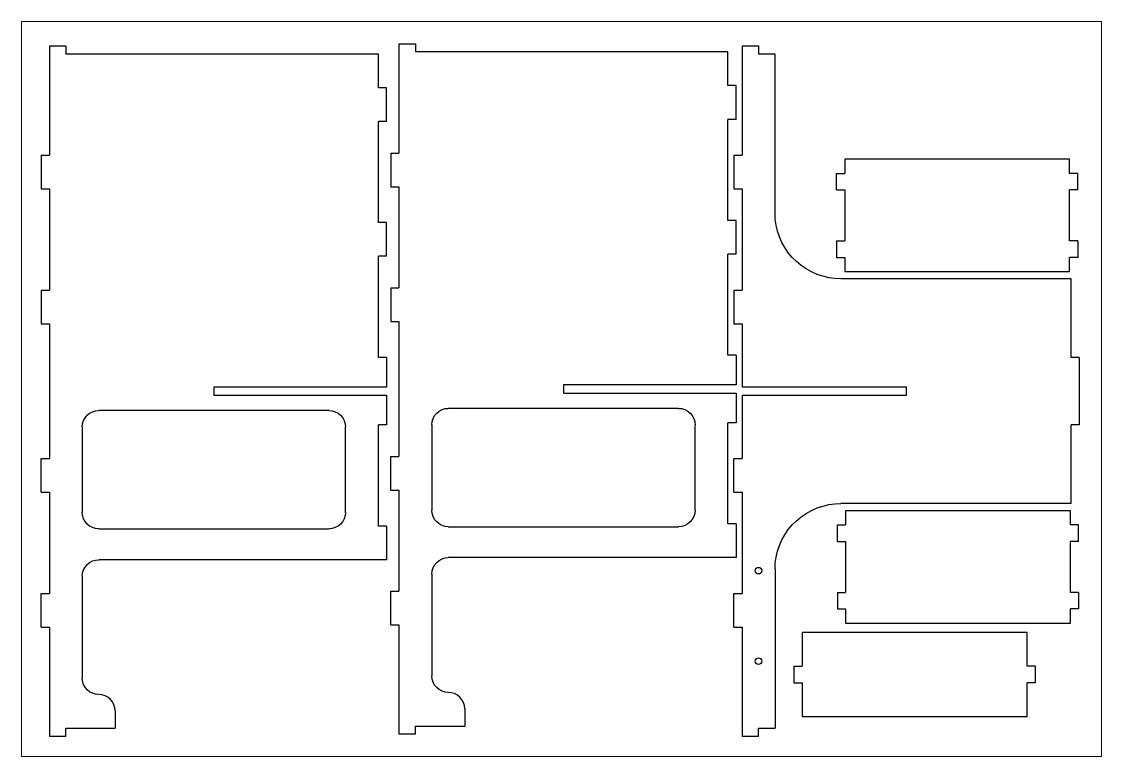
# Model space of a CAD drawing. Header units: millimetres. Extents: x -3928 to -434, y -548 to 1409.
# Drawn here: x -1091 to -434, y 962 to 1409 of the extents above; entities that cross this region are included whole.
import ezdxf

# ---------------------------------------------------------------- set-up
doc = ezdxf.new("R2010")
doc.units = ezdxf.units.MM
doc.header["$MEASUREMENT"] = 0
doc.layers.add('layer 1', color=7, linetype='Continuous')

msp = doc.modelspace()

# ---------------------------------------------------------------- linework, layer by layer
at = {"layer": 'layer 1', "color": 250, "lineweight": 9}
msp.add_lwpolyline([(-1090.6857, 961.9018), (-434.2545, 961.9018), (-434.2545, 1408.7836), (-1090.6857, 1408.7836), (-1090.6857, 961.9018)], close=True, dxfattribs=at)
at = {"layer": 'layer 1', "color": 1, "lineweight": 25}
for points in [[(-1073.793, 1394.0254), (-1073.793, 1394.0254), (-1073.793, 1327.5253), (-1073.793, 1327.5253)], [(-1073.793, 1394.0254), (-1073.793, 1394.0254), (-1063.7931, 1394.0254), (-1063.7931, 1394.0254)], [(-1063.7931, 1394.0254), (-1063.7931, 1394.0254), (-1063.7931, 1389.0254), (-1063.7931, 1389.0254)], [(-861.2797, 1395.3291), (-861.2797, 1395.3291), (-861.2797, 1328.8291), (-861.2797, 1328.8291)], [(-861.2797, 1395.3291), (-861.2797, 1395.3291), (-851.2799, 1395.3291), (-851.2799, 1395.3291)], [(-851.2799, 1395.3291), (-851.2799, 1395.3291), (-851.2799, 1390.3292), (-851.2799, 1390.3292)], [(-652.6779, 1394.0253), (-652.6779, 1394.0253), (-652.6779, 1327.5253), (-652.6779, 1327.5253)], [(-652.6779, 1394.0253), (-652.6779, 1394.0253), (-642.6781, 1394.0253), (-642.6781, 1394.0253)], [(-642.6781, 1394.0253), (-642.6781, 1394.0253), (-642.6781, 1389.0254), (-642.6781, 1389.0254)], [(-873.793, 1389.0254), (-873.793, 1389.0254), (-1063.7931, 1389.0254), (-1063.7931, 1389.0254)], [(-873.793, 1368.5255), (-873.793, 1368.5255), (-873.793, 1389.0254), (-873.793, 1389.0254)], [(-661.2798, 1390.3292), (-661.2798, 1390.3292), (-851.2799, 1390.3292), (-851.2799, 1390.3292)], [(-661.2798, 1369.8293), (-661.2798, 1369.8293), (-661.2798, 1390.3292), (-661.2798, 1390.3292)], [(-632.6779, 1389.0254), (-632.6779, 1389.0254), (-642.6781, 1389.0254), (-642.6781, 1389.0254)], [(-632.6779, 1292.3586), (-632.6779, 1292.3586), (-632.6779, 1389.0254), (-632.6779, 1389.0254)], [(-868.7931, 1368.5255), (-868.7931, 1368.5255), (-873.793, 1368.5255), (-873.793, 1368.5255)], [(-868.7931, 1348.0253), (-868.7931, 1348.0253), (-868.7931, 1368.5255), (-868.7931, 1368.5255)], [(-656.2799, 1369.8293), (-656.2799, 1369.8293), (-661.2798, 1369.8293), (-661.2798, 1369.8293)], [(-656.2799, 1349.3294), (-656.2799, 1349.3294), (-656.2799, 1369.8293), (-656.2799, 1369.8293)], [(-868.7931, 1348.0253), (-868.7931, 1348.0253), (-873.793, 1348.0253), (-873.793, 1348.0253)], [(-873.793, 1286.5255), (-873.793, 1286.5255), (-873.793, 1348.0253), (-873.793, 1348.0253)], [(-656.2799, 1349.3294), (-656.2799, 1349.3294), (-661.2798, 1349.3294), (-661.2798, 1349.3294)], [(-661.2798, 1287.8293), (-661.2798, 1287.8293), (-661.2798, 1349.3294), (-661.2798, 1349.3294)], [(-1078.7932, 1327.5253), (-1078.7932, 1327.5253), (-1078.7932, 1307.0254), (-1078.7932, 1307.0254)], [(-1078.7932, 1327.5253), (-1078.7932, 1327.5253), (-1073.793, 1327.5253), (-1073.793, 1327.5253)], [(-866.28, 1328.8291), (-866.28, 1328.8291), (-866.28, 1308.3292), (-866.28, 1308.3292)], [(-866.28, 1328.8291), (-866.28, 1328.8291), (-861.2797, 1328.8291), (-861.2797, 1328.8291)], [(-657.6778, 1327.5253), (-657.6778, 1327.5253), (-657.6778, 1307.0253), (-657.6778, 1307.0253)], [(-657.6778, 1327.5253), (-657.6778, 1327.5253), (-652.6779, 1327.5253), (-652.6779, 1327.5253)], [(-453.5521, 1325.0687), (-453.5521, 1325.0687), (-590.219, 1325.0687), (-590.219, 1325.0687)], [(-590.219, 1325.0687), (-590.219, 1325.0687), (-590.219, 1316.402), (-590.219, 1316.402)], [(-453.5521, 1316.402), (-453.5521, 1316.402), (-453.5521, 1325.0687), (-453.5521, 1325.0687)], [(-595.2189, 1306.4018), (-595.2189, 1306.4018), (-595.2189, 1316.402), (-595.2189, 1316.402)], [(-595.2189, 1316.402), (-595.2189, 1316.402), (-590.219, 1316.402), (-590.219, 1316.402)], [(-448.5522, 1316.402), (-448.5522, 1316.402), (-453.5521, 1316.402), (-453.5521, 1316.402)], [(-448.5522, 1306.4018), (-448.5522, 1306.4018), (-448.5522, 1316.402), (-448.5522, 1316.402)], [(-1078.7932, 1307.0254), (-1078.7932, 1307.0254), (-1073.793, 1307.0254), (-1073.793, 1307.0254)], [(-1073.793, 1307.0254), (-1073.793, 1307.0254), (-1073.793, 1245.5253), (-1073.793, 1245.5253)], [(-866.28, 1308.3292), (-866.28, 1308.3292), (-861.2797, 1308.3292), (-861.2797, 1308.3292)], [(-861.2797, 1308.3292), (-861.2797, 1308.3292), (-861.2797, 1246.8291), (-861.2797, 1246.8291)], [(-657.6778, 1307.0253), (-657.6778, 1307.0253), (-652.6779, 1307.0253), (-652.6779, 1307.0253)], [(-652.6779, 1307.0253), (-652.6779, 1307.0253), (-652.6779, 1245.5252), (-652.6779, 1245.5252)], [(-595.2189, 1306.4018), (-595.2189, 1306.4018), (-590.219, 1306.4018), (-590.219, 1306.4018)], [(-590.219, 1306.4018), (-590.219, 1306.4018), (-590.219, 1275.4022), (-590.219, 1275.4022)], [(-448.5522, 1306.4018), (-448.5522, 1306.4018), (-453.5521, 1306.4018), (-453.5521, 1306.4018)], [(-453.5521, 1275.4022), (-453.5521, 1275.4022), (-453.5521, 1306.4018), (-453.5521, 1306.4018)], [(-656.2799, 1287.8293), (-656.2799, 1287.8293), (-661.2798, 1287.8293), (-661.2798, 1287.8293)], [(-656.2799, 1267.3293), (-656.2799, 1267.3293), (-656.2799, 1287.8293), (-656.2799, 1287.8293)], [(-868.7931, 1286.5255), (-868.7931, 1286.5255), (-873.793, 1286.5255), (-873.793, 1286.5255)], [(-868.7931, 1266.0256), (-868.7931, 1266.0256), (-868.7931, 1286.5255), (-868.7931, 1286.5255)], [(-595.2189, 1275.4022), (-595.2189, 1275.4022), (-595.2189, 1265.402), (-595.2189, 1265.402)], [(-595.2189, 1275.4022), (-595.2189, 1275.4022), (-590.219, 1275.4022), (-590.219, 1275.4022)], [(-448.5522, 1275.4022), (-448.5522, 1275.4022), (-453.5521, 1275.4022), (-453.5521, 1275.4022)], [(-448.5522, 1275.4022), (-448.5522, 1275.4022), (-448.5522, 1265.402), (-448.5522, 1265.402)], [(-656.2799, 1267.3293), (-656.2799, 1267.3293), (-661.2798, 1267.3293), (-661.2798, 1267.3293)], [(-661.2798, 1205.8292), (-661.2798, 1205.8292), (-661.2798, 1267.3293), (-661.2798, 1267.3293)], [(-868.7931, 1266.0256), (-868.7931, 1266.0256), (-873.793, 1266.0256), (-873.793, 1266.0256)], [(-873.793, 1204.5255), (-873.793, 1204.5255), (-873.793, 1266.0256), (-873.793, 1266.0256)], [(-595.2189, 1265.402), (-595.2189, 1265.402), (-590.219, 1265.402), (-590.219, 1265.402)], [(-590.219, 1265.402), (-590.219, 1265.402), (-590.219, 1256.7353), (-590.219, 1256.7353)], [(-448.5522, 1265.402), (-448.5522, 1265.402), (-453.5521, 1265.402), (-453.5521, 1265.402)], [(-453.5521, 1256.7353), (-453.5521, 1256.7353), (-453.5521, 1265.402), (-453.5521, 1265.402)], [(-590.219, 1256.7353), (-590.219, 1256.7353), (-453.5521, 1256.7353), (-453.5521, 1256.7353)], [(-452.678, 1252.3589), (-452.678, 1252.3589), (-592.6778, 1252.3589), (-592.6778, 1252.3589)], [(-452.678, 1204.5254), (-452.678, 1204.5254), (-452.678, 1252.3589), (-452.678, 1252.3589)], [(-1078.7932, 1245.5253), (-1078.7932, 1245.5253), (-1078.7932, 1225.0254), (-1078.7932, 1225.0254)], [(-1078.7932, 1245.5253), (-1078.7932, 1245.5253), (-1073.793, 1245.5253), (-1073.793, 1245.5253)], [(-866.28, 1246.8291), (-866.28, 1246.8291), (-866.28, 1226.3292), (-866.28, 1226.3292)], [(-866.28, 1246.8291), (-866.28, 1246.8291), (-861.2797, 1246.8291), (-861.2797, 1246.8291)], [(-657.6778, 1245.5252), (-657.6778, 1245.5252), (-657.6778, 1225.0253), (-657.6778, 1225.0253)], [(-657.6778, 1245.5252), (-657.6778, 1245.5252), (-652.6779, 1245.5252), (-652.6779, 1245.5252)], [(-1078.7932, 1225.0254), (-1078.7932, 1225.0254), (-1073.793, 1225.0254), (-1073.793, 1225.0254)], [(-1073.793, 1225.0254), (-1073.793, 1225.0254), (-1073.793, 1143.0254), (-1073.793, 1143.0254)], [(-866.28, 1226.3292), (-866.28, 1226.3292), (-861.2797, 1226.3292), (-861.2797, 1226.3292)], [(-861.2797, 1226.3292), (-861.2797, 1226.3292), (-861.2797, 1144.3291), (-861.2797, 1144.3291)], [(-657.6778, 1225.0253), (-657.6778, 1225.0253), (-652.6779, 1225.0253), (-652.6779, 1225.0253)], [(-652.6779, 1225.0253), (-652.6779, 1225.0253), (-652.6779, 1186.5253), (-652.6779, 1186.5253)], [(-868.7931, 1204.5255), (-868.7931, 1204.5255), (-873.793, 1204.5255), (-873.793, 1204.5255)], [(-868.7931, 1204.5255), (-868.7931, 1204.5255), (-868.7931, 1186.5253), (-868.7931, 1186.5253)], [(-656.2799, 1205.8292), (-656.2799, 1205.8292), (-661.2798, 1205.8292), (-661.2798, 1205.8292)], [(-656.2799, 1205.8292), (-656.2799, 1205.8292), (-656.2799, 1187.8291), (-656.2799, 1187.8291)], [(-447.678, 1204.5254), (-447.678, 1204.5254), (-452.678, 1204.5254), (-452.678, 1204.5254)], [(-447.678, 1204.5254), (-447.678, 1204.5254), (-447.678, 1163.5252), (-447.678, 1163.5252)], [(-868.7931, 1186.5253), (-868.7931, 1186.5253), (-973.7932, 1186.5253), (-973.7932, 1186.5253)], [(-973.7932, 1186.5253), (-973.7932, 1186.5253), (-973.7932, 1181.5254), (-973.7932, 1181.5254)], [(-656.2799, 1187.8291), (-656.2799, 1187.8291), (-761.2799, 1187.8291), (-761.2799, 1187.8291)], [(-761.2799, 1187.8291), (-761.2799, 1187.8291), (-761.2799, 1182.8292), (-761.2799, 1182.8292)], [(-761.2799, 1182.8292), (-761.2799, 1182.8292), (-656.2799, 1182.8292), (-656.2799, 1182.8292)], [(-656.2799, 1182.8292), (-656.2799, 1182.8292), (-656.2799, 1164.8291), (-656.2799, 1164.8291)], [(-552.6778, 1186.5253), (-552.6778, 1186.5253), (-652.6779, 1186.5253), (-652.6779, 1186.5253)], [(-552.6778, 1181.5254), (-552.6778, 1181.5254), (-552.6778, 1186.5253), (-552.6778, 1186.5253)], [(-973.7932, 1181.5254), (-973.7932, 1181.5254), (-868.7931, 1181.5254), (-868.7931, 1181.5254)], [(-868.7931, 1181.5254), (-868.7931, 1181.5254), (-868.7931, 1163.5253), (-868.7931, 1163.5253)], [(-652.6779, 1181.5254), (-652.6779, 1181.5254), (-652.6779, 1143.0253), (-652.6779, 1143.0253)], [(-652.6779, 1181.5254), (-652.6779, 1181.5254), (-552.6778, 1181.5254), (-552.6778, 1181.5254)], [(-903.7932, 1172.2752), (-903.7932, 1172.2752), (-1043.7931, 1172.2752), (-1043.7931, 1172.2752)], [(-691.28, 1173.579), (-691.28, 1173.579), (-831.2799, 1173.579), (-831.2799, 1173.579)], [(-1053.7933, 1162.2754), (-1053.7933, 1162.2754), (-1053.7933, 1110.2753), (-1053.7933, 1110.2753)], [(-893.7931, 1110.2753), (-893.7931, 1110.2753), (-893.7931, 1162.2754), (-893.7931, 1162.2754)], [(-868.7931, 1163.5253), (-868.7931, 1163.5253), (-873.793, 1163.5253), (-873.793, 1163.5253)], [(-873.793, 1102.0255), (-873.793, 1102.0255), (-873.793, 1163.5253), (-873.793, 1163.5253)], [(-841.2801, 1163.5792), (-841.2801, 1163.5792), (-841.2801, 1111.579), (-841.2801, 1111.579)], [(-681.2798, 1111.579), (-681.2798, 1111.579), (-681.2798, 1163.5792), (-681.2798, 1163.5792)], [(-656.2799, 1164.8291), (-656.2799, 1164.8291), (-661.2798, 1164.8291), (-661.2798, 1164.8291)], [(-661.2798, 1103.3293), (-661.2798, 1103.3293), (-661.2798, 1164.8291), (-661.2798, 1164.8291)], [(-447.678, 1163.5252), (-447.678, 1163.5252), (-452.678, 1163.5252), (-452.678, 1163.5252)], [(-452.678, 1115.6921), (-452.678, 1115.6921), (-452.678, 1163.5252), (-452.678, 1163.5252)], [(-1078.7932, 1122.5255), (-1078.7932, 1122.5255), (-1078.7932, 1143.0254), (-1078.7932, 1143.0254)], [(-1078.7932, 1143.0254), (-1078.7932, 1143.0254), (-1073.793, 1143.0254), (-1073.793, 1143.0254)], [(-866.28, 1123.8292), (-866.28, 1123.8292), (-866.28, 1144.3291), (-866.28, 1144.3291)], [(-866.28, 1144.3291), (-866.28, 1144.3291), (-861.2797, 1144.3291), (-861.2797, 1144.3291)], [(-657.6778, 1122.5254), (-657.6778, 1122.5254), (-657.6778, 1143.0253), (-657.6778, 1143.0253)], [(-657.6778, 1143.0253), (-657.6778, 1143.0253), (-652.6779, 1143.0253), (-652.6779, 1143.0253)], [(-1078.7932, 1122.5255), (-1078.7932, 1122.5255), (-1073.793, 1122.5255), (-1073.793, 1122.5255)], [(-1073.793, 1122.5255), (-1073.793, 1122.5255), (-1073.793, 1061.0254), (-1073.793, 1061.0254)], [(-866.28, 1123.8292), (-866.28, 1123.8292), (-861.2797, 1123.8292), (-861.2797, 1123.8292)], [(-861.2797, 1123.8292), (-861.2797, 1123.8292), (-861.2797, 1062.3291), (-861.2797, 1062.3291)], [(-657.6778, 1122.5254), (-657.6778, 1122.5254), (-652.6779, 1122.5254), (-652.6779, 1122.5254)], [(-652.6779, 1122.5254), (-652.6779, 1122.5254), (-652.6779, 1061.0253), (-652.6779, 1061.0253)], [(-452.678, 1115.6921), (-452.678, 1115.6921), (-592.6778, 1115.6921), (-592.6778, 1115.6921)], [(-453.1182, 1111.3021), (-453.1182, 1111.3021), (-589.785, 1111.3021), (-589.785, 1111.3021)], [(-589.785, 1111.3021), (-589.785, 1111.3021), (-589.785, 1102.6354), (-589.785, 1102.6354)], [(-453.1182, 1102.6354), (-453.1182, 1102.6354), (-453.1182, 1111.3021), (-453.1182, 1111.3021)], [(-656.2799, 1103.3293), (-656.2799, 1103.3293), (-661.2798, 1103.3293), (-661.2798, 1103.3293)], [(-656.2799, 1103.3293), (-656.2799, 1103.3293), (-656.2799, 1082.829), (-656.2799, 1082.829)], [(-1043.7931, 1100.2754), (-1043.7931, 1100.2754), (-903.7932, 1100.2754), (-903.7932, 1100.2754)], [(-868.7931, 1102.0255), (-868.7931, 1102.0255), (-873.793, 1102.0255), (-873.793, 1102.0255)], [(-868.7931, 1102.0255), (-868.7931, 1102.0255), (-868.7931, 1081.5253), (-868.7931, 1081.5253)], [(-831.2799, 1101.5792), (-831.2799, 1101.5792), (-691.28, 1101.5792), (-691.28, 1101.5792)], [(-594.7849, 1092.6352), (-594.7849, 1092.6352), (-594.7849, 1102.6354), (-594.7849, 1102.6354)], [(-594.7849, 1102.6354), (-594.7849, 1102.6354), (-589.785, 1102.6354), (-589.785, 1102.6354)], [(-448.1183, 1102.6354), (-448.1183, 1102.6354), (-453.1182, 1102.6354), (-453.1182, 1102.6354)], [(-448.1183, 1092.6352), (-448.1183, 1092.6352), (-448.1183, 1102.6354), (-448.1183, 1102.6354)], [(-594.7849, 1092.6352), (-594.7849, 1092.6352), (-589.785, 1092.6352), (-589.785, 1092.6352)], [(-589.785, 1092.6352), (-589.785, 1092.6352), (-589.785, 1061.6356), (-589.785, 1061.6356)], [(-448.1183, 1092.6352), (-448.1183, 1092.6352), (-453.1182, 1092.6352), (-453.1182, 1092.6352)], [(-453.1182, 1061.6356), (-453.1182, 1061.6356), (-453.1182, 1092.6352), (-453.1182, 1092.6352)], [(-868.7931, 1081.5253), (-868.7931, 1081.5253), (-1043.7931, 1081.5253), (-1043.7931, 1081.5253)], [(-656.2799, 1082.829), (-656.2799, 1082.829), (-831.2799, 1082.829), (-831.2799, 1082.829)], [(-1053.7933, 1071.5254), (-1053.7933, 1071.5254), (-1053.7933, 1009.5254), (-1053.7933, 1009.5254)], [(-841.2801, 1072.8292), (-841.2801, 1072.8292), (-841.2801, 1010.8292), (-841.2801, 1010.8292)], [(-632.6779, 1075.692), (-632.6779, 1075.692), (-632.6779, 979.0253), (-632.6779, 979.0253)], [(-1078.7932, 1040.5254), (-1078.7932, 1040.5254), (-1078.7932, 1061.0254), (-1078.7932, 1061.0254)], [(-1078.7932, 1061.0254), (-1078.7932, 1061.0254), (-1073.793, 1061.0254), (-1073.793, 1061.0254)], [(-866.28, 1041.8292), (-866.28, 1041.8292), (-866.28, 1062.3291), (-866.28, 1062.3291)], [(-866.28, 1062.3291), (-866.28, 1062.3291), (-861.2797, 1062.3291), (-861.2797, 1062.3291)], [(-657.6778, 1040.5254), (-657.6778, 1040.5254), (-657.6778, 1061.0253), (-657.6778, 1061.0253)], [(-657.6778, 1061.0253), (-657.6778, 1061.0253), (-652.6779, 1061.0253), (-652.6779, 1061.0253)], [(-594.7849, 1061.6356), (-594.7849, 1061.6356), (-594.7849, 1051.6354), (-594.7849, 1051.6354)], [(-594.7849, 1061.6356), (-594.7849, 1061.6356), (-589.785, 1061.6356), (-589.785, 1061.6356)], [(-448.1183, 1061.6356), (-448.1183, 1061.6356), (-453.1182, 1061.6356), (-453.1182, 1061.6356)], [(-448.1183, 1061.6356), (-448.1183, 1061.6356), (-448.1183, 1051.6354), (-448.1183, 1051.6354)], [(-594.7849, 1051.6354), (-594.7849, 1051.6354), (-589.785, 1051.6354), (-589.785, 1051.6354)], [(-589.785, 1051.6354), (-589.785, 1051.6354), (-589.785, 1042.9687), (-589.785, 1042.9687)], [(-448.1183, 1051.6354), (-448.1183, 1051.6354), (-453.1182, 1051.6354), (-453.1182, 1051.6354)], [(-453.1182, 1042.9687), (-453.1182, 1042.9687), (-453.1182, 1051.6354), (-453.1182, 1051.6354)], [(-1078.7932, 1040.5254), (-1078.7932, 1040.5254), (-1073.793, 1040.5254), (-1073.793, 1040.5254)], [(-1073.793, 1040.5254), (-1073.793, 1040.5254), (-1073.793, 974.0254), (-1073.793, 974.0254)], [(-866.28, 1041.8292), (-866.28, 1041.8292), (-861.2797, 1041.8292), (-861.2797, 1041.8292)], [(-861.2797, 1041.8292), (-861.2797, 1041.8292), (-861.2797, 975.3292), (-861.2797, 975.3292)], [(-657.6778, 1040.5254), (-657.6778, 1040.5254), (-652.6779, 1040.5254), (-652.6779, 1040.5254)], [(-652.6779, 1040.5254), (-652.6779, 1040.5254), (-652.6779, 974.0253), (-652.6779, 974.0253)], [(-479.482, 1037.3277), (-479.482, 1037.3277), (-616.1488, 1037.3277), (-616.1488, 1037.3277)], [(-616.1488, 1037.3277), (-616.1488, 1037.3277), (-616.1488, 1016.7025), (-616.1488, 1016.7025)], [(-589.785, 1042.9687), (-589.785, 1042.9687), (-453.1182, 1042.9687), (-453.1182, 1042.9687)], [(-479.482, 1016.7025), (-479.482, 1016.7025), (-479.482, 1037.3277), (-479.482, 1037.3277)], [(-621.1487, 1016.7025), (-621.1487, 1016.7025), (-621.1487, 1006.7027), (-621.1487, 1006.7027)], [(-621.1487, 1016.7025), (-621.1487, 1016.7025), (-616.1488, 1016.7025), (-616.1488, 1016.7025)], [(-474.4821, 1016.7025), (-474.4821, 1016.7025), (-479.482, 1016.7025), (-479.482, 1016.7025)], [(-474.4821, 1016.7025), (-474.4821, 1016.7025), (-474.4821, 1006.7027), (-474.4821, 1006.7027)], [(-621.1487, 1006.7027), (-621.1487, 1006.7027), (-616.1488, 1006.7027), (-616.1488, 1006.7027)], [(-616.1488, 1006.7027), (-616.1488, 1006.7027), (-616.1488, 986.0775), (-616.1488, 986.0775)], [(-474.4821, 1006.7027), (-474.4821, 1006.7027), (-479.482, 1006.7027), (-479.482, 1006.7027)], [(-479.482, 986.0775), (-479.482, 986.0775), (-479.482, 1006.7027), (-479.482, 1006.7027)], [(-1033.7933, 989.5254), (-1033.7933, 989.5254), (-1033.7933, 979.0253), (-1033.7933, 979.0253)], [(-821.28, 990.8292), (-821.28, 990.8292), (-821.28, 980.3291), (-821.28, 980.3291)], [(-616.1488, 986.0775), (-616.1488, 986.0775), (-479.482, 986.0775), (-479.482, 986.0775)], [(-1063.7931, 974.0254), (-1063.7931, 974.0254), (-1063.7931, 979.0253), (-1063.7931, 979.0253)], [(-1063.7931, 979.0253), (-1063.7931, 979.0253), (-1033.7933, 979.0253), (-1033.7933, 979.0253)], [(-851.2799, 975.3292), (-851.2799, 975.3292), (-851.2799, 980.3291), (-851.2799, 980.3291)], [(-851.2799, 980.3291), (-851.2799, 980.3291), (-821.28, 980.3291), (-821.28, 980.3291)], [(-642.6781, 979.0253), (-642.6781, 979.0253), (-632.6779, 979.0253), (-632.6779, 979.0253)], [(-642.6781, 974.0253), (-642.6781, 974.0253), (-642.6781, 979.0253), (-642.6781, 979.0253)], [(-1063.7931, 974.0254), (-1063.7931, 974.0254), (-1073.793, 974.0254), (-1073.793, 974.0254)], [(-851.2799, 975.3292), (-851.2799, 975.3292), (-861.2797, 975.3292), (-861.2797, 975.3292)], [(-642.6781, 974.0253), (-642.6781, 974.0253), (-652.6779, 974.0253), (-652.6779, 974.0253)]]:
    msp.add_open_spline(points, degree=3, dxfattribs=at)
for points, knots in [([(-592.6778, 1252.3589), (-592.6778, 1252.3589), (-596.3686, 1252.5293), (-596.3686, 1252.5293), (-596.3686, 1252.5293), (-596.3686, 1252.5293), (-600.0279, 1253.0398), (-600.0279, 1253.0398), (-600.0279, 1253.0398), (-600.0279, 1253.0398), (-603.6245, 1253.8857), (-603.6245, 1253.8857), (-603.6245, 1253.8857), (-603.6245, 1253.8857), (-607.1276, 1255.0598), (-607.1276, 1255.0598), (-607.1276, 1255.0598), (-607.1276, 1255.0598), (-610.5076, 1256.552), (-610.5076, 1256.552), (-610.5076, 1256.552), (-610.5076, 1256.552), (-613.7351, 1258.3501), (-613.7351, 1258.3501), (-613.7351, 1258.3501), (-613.7351, 1258.3501), (-616.7835, 1260.4379), (-616.7835, 1260.4379), (-616.7835, 1260.4379), (-616.7835, 1260.4379), (-619.6258, 1262.7983), (-619.6258, 1262.7983), (-619.6258, 1262.7983), (-619.6258, 1262.7983), (-622.2381, 1265.411), (-622.2381, 1265.411), (-622.2381, 1265.411), (-622.2381, 1265.411), (-624.5986, 1268.2533), (-624.5986, 1268.2533), (-624.5986, 1268.2533), (-624.5986, 1268.2533), (-626.6867, 1271.3013), (-626.6867, 1271.3013), (-626.6867, 1271.3013), (-626.6867, 1271.3013), (-628.4844, 1274.5292), (-628.4844, 1274.5292), (-628.4844, 1274.5292), (-628.4844, 1274.5292), (-629.9767, 1277.9092), (-629.9767, 1277.9092), (-629.9767, 1277.9092), (-629.9767, 1277.9092), (-631.1511, 1281.4123), (-631.1511, 1281.4123), (-631.1511, 1281.4123), (-631.1511, 1281.4123), (-631.997, 1285.0088), (-631.997, 1285.0088), (-631.997, 1285.0088), (-631.997, 1285.0088), (-632.5071, 1288.6678), (-632.5071, 1288.6678), (-632.5071, 1288.6678), (-632.5071, 1288.6678), (-632.6779, 1292.3586), (-632.6779, 1292.3586)], [0, 0, 0, 0, 0.05555556, 0.05555556, 0.05555556, 0.05555556, 0.11111111, 0.11111111, 0.11111111, 0.11111111, 0.16666667, 0.16666667, 0.16666667, 0.16666667, 0.22222222, 0.22222222, 0.22222222, 0.22222222, 0.27777778, 0.27777778, 0.27777778, 0.27777778, 0.33333333, 0.33333333, 0.33333333, 0.33333333, 0.38888889, 0.38888889, 0.38888889, 0.38888889, 0.44444444, 0.44444444, 0.44444444, 0.44444444, 0.5, 0.5, 0.5, 0.5, 0.55555556, 0.55555556, 0.55555556, 0.55555556, 0.61111111, 0.61111111, 0.61111111, 0.61111111, 0.66666667, 0.66666667, 0.66666667, 0.66666667, 0.72222222, 0.72222222, 0.72222222, 0.72222222, 0.77777778, 0.77777778, 0.77777778, 0.77777778, 0.83333333, 0.83333333, 0.83333333, 0.83333333, 0.88888889, 0.88888889, 0.88888889, 0.88888889, 1, 1, 1, 1]), ([(-1053.7933, 1162.2754), (-1053.7933, 1162.2754), (-1053.601, 1164.2263), (-1053.601, 1164.2263), (-1053.601, 1164.2263), (-1053.601, 1164.2263), (-1053.032, 1166.1023), (-1053.032, 1166.1023), (-1053.032, 1166.1023), (-1053.032, 1166.1023), (-1052.1077, 1167.8309), (-1052.1077, 1167.8309), (-1052.1077, 1167.8309), (-1052.1077, 1167.8309), (-1050.8642, 1169.3465), (-1050.8642, 1169.3465), (-1050.8642, 1169.3465), (-1050.8642, 1169.3465), (-1049.349, 1170.59), (-1049.349, 1170.59), (-1049.349, 1170.59), (-1049.349, 1170.59), (-1047.62, 1171.5143), (-1047.62, 1171.5143), (-1047.62, 1171.5143), (-1047.62, 1171.5143), (-1045.744, 1172.0833), (-1045.744, 1172.0833), (-1045.744, 1172.0833), (-1045.744, 1172.0833), (-1043.7931, 1172.2752), (-1043.7931, 1172.2752)], [0, 0, 0, 0, 0.11111111, 0.11111111, 0.11111111, 0.11111111, 0.22222222, 0.22222222, 0.22222222, 0.22222222, 0.33333333, 0.33333333, 0.33333333, 0.33333333, 0.44444444, 0.44444444, 0.44444444, 0.44444444, 0.55555556, 0.55555556, 0.55555556, 0.55555556, 0.66666667, 0.66666667, 0.66666667, 0.66666667, 0.77777778, 0.77777778, 0.77777778, 0.77777778, 1, 1, 1, 1]), ([(-903.7932, 1172.2752), (-903.7932, 1172.2752), (-901.8424, 1172.0833), (-901.8424, 1172.0833), (-901.8424, 1172.0833), (-901.8424, 1172.0833), (-899.9663, 1171.5143), (-899.9663, 1171.5143), (-899.9663, 1171.5143), (-899.9663, 1171.5143), (-898.2373, 1170.59), (-898.2373, 1170.59), (-898.2373, 1170.59), (-898.2373, 1170.59), (-896.7222, 1169.3465), (-896.7222, 1169.3465), (-896.7222, 1169.3465), (-896.7222, 1169.3465), (-895.4783, 1167.8309), (-895.4783, 1167.8309), (-895.4783, 1167.8309), (-895.4783, 1167.8309), (-894.5543, 1166.1023), (-894.5543, 1166.1023), (-894.5543, 1166.1023), (-894.5543, 1166.1023), (-893.9853, 1164.2263), (-893.9853, 1164.2263), (-893.9853, 1164.2263), (-893.9853, 1164.2263), (-893.7931, 1162.2754), (-893.7931, 1162.2754)], [0, 0, 0, 0, 0.11111111, 0.11111111, 0.11111111, 0.11111111, 0.22222222, 0.22222222, 0.22222222, 0.22222222, 0.33333333, 0.33333333, 0.33333333, 0.33333333, 0.44444444, 0.44444444, 0.44444444, 0.44444444, 0.55555556, 0.55555556, 0.55555556, 0.55555556, 0.66666667, 0.66666667, 0.66666667, 0.66666667, 0.77777778, 0.77777778, 0.77777778, 0.77777778, 1, 1, 1, 1]), ([(-841.2801, 1163.5792), (-841.2801, 1163.5792), (-841.0878, 1165.53), (-841.0878, 1165.53), (-841.0878, 1165.53), (-841.0878, 1165.53), (-840.5188, 1167.4061), (-840.5188, 1167.4061), (-840.5188, 1167.4061), (-840.5188, 1167.4061), (-839.5945, 1169.1351), (-839.5945, 1169.1351), (-839.5945, 1169.1351), (-839.5945, 1169.1351), (-838.351, 1170.6502), (-838.351, 1170.6502), (-838.351, 1170.6502), (-838.351, 1170.6502), (-836.8358, 1171.8938), (-836.8358, 1171.8938), (-836.8358, 1171.8938), (-836.8358, 1171.8938), (-835.1068, 1172.8181), (-835.1068, 1172.8181), (-835.1068, 1172.8181), (-835.1068, 1172.8181), (-833.2307, 1173.3871), (-833.2307, 1173.3871), (-833.2307, 1173.3871), (-833.2307, 1173.3871), (-831.2799, 1173.579), (-831.2799, 1173.579)], [0, 0, 0, 0, 0.11111111, 0.11111111, 0.11111111, 0.11111111, 0.22222222, 0.22222222, 0.22222222, 0.22222222, 0.33333333, 0.33333333, 0.33333333, 0.33333333, 0.44444444, 0.44444444, 0.44444444, 0.44444444, 0.55555556, 0.55555556, 0.55555556, 0.55555556, 0.66666667, 0.66666667, 0.66666667, 0.66666667, 0.77777778, 0.77777778, 0.77777778, 0.77777778, 1, 1, 1, 1]), ([(-691.28, 1173.579), (-691.28, 1173.579), (-689.3292, 1173.3871), (-689.3292, 1173.3871), (-689.3292, 1173.3871), (-689.3292, 1173.3871), (-687.4531, 1172.8181), (-687.4531, 1172.8181), (-687.4531, 1172.8181), (-687.4531, 1172.8181), (-685.7241, 1171.8938), (-685.7241, 1171.8938), (-685.7241, 1171.8938), (-685.7241, 1171.8938), (-684.2089, 1170.6502), (-684.2089, 1170.6502), (-684.2089, 1170.6502), (-684.2089, 1170.6502), (-682.965, 1169.1351), (-682.965, 1169.1351), (-682.965, 1169.1351), (-682.965, 1169.1351), (-682.0411, 1167.4061), (-682.0411, 1167.4061), (-682.0411, 1167.4061), (-682.0411, 1167.4061), (-681.4721, 1165.53), (-681.4721, 1165.53), (-681.4721, 1165.53), (-681.4721, 1165.53), (-681.2798, 1163.5792), (-681.2798, 1163.5792)], [0, 0, 0, 0, 0.11111111, 0.11111111, 0.11111111, 0.11111111, 0.22222222, 0.22222222, 0.22222222, 0.22222222, 0.33333333, 0.33333333, 0.33333333, 0.33333333, 0.44444444, 0.44444444, 0.44444444, 0.44444444, 0.55555556, 0.55555556, 0.55555556, 0.55555556, 0.66666667, 0.66666667, 0.66666667, 0.66666667, 0.77777778, 0.77777778, 0.77777778, 0.77777778, 1, 1, 1, 1]), ([(-1043.7931, 1100.2754), (-1043.7931, 1100.2754), (-1045.744, 1100.4677), (-1045.744, 1100.4677), (-1045.744, 1100.4677), (-1045.744, 1100.4677), (-1047.62, 1101.0367), (-1047.62, 1101.0367), (-1047.62, 1101.0367), (-1047.62, 1101.0367), (-1049.349, 1101.9606), (-1049.349, 1101.9606), (-1049.349, 1101.9606), (-1049.349, 1101.9606), (-1050.8642, 1103.2042), (-1050.8642, 1103.2042), (-1050.8642, 1103.2042), (-1050.8642, 1103.2042), (-1052.1077, 1104.7197), (-1052.1077, 1104.7197), (-1052.1077, 1104.7197), (-1052.1077, 1104.7197), (-1053.032, 1106.4487), (-1053.032, 1106.4487), (-1053.032, 1106.4487), (-1053.032, 1106.4487), (-1053.601, 1108.3244), (-1053.601, 1108.3244), (-1053.601, 1108.3244), (-1053.601, 1108.3244), (-1053.7933, 1110.2753), (-1053.7933, 1110.2753)], [0, 0, 0, 0, 0.11111111, 0.11111111, 0.11111111, 0.11111111, 0.22222222, 0.22222222, 0.22222222, 0.22222222, 0.33333333, 0.33333333, 0.33333333, 0.33333333, 0.44444444, 0.44444444, 0.44444444, 0.44444444, 0.55555556, 0.55555556, 0.55555556, 0.55555556, 0.66666667, 0.66666667, 0.66666667, 0.66666667, 0.77777778, 0.77777778, 0.77777778, 0.77777778, 1, 1, 1, 1]), ([(-893.7931, 1110.2753), (-893.7931, 1110.2753), (-893.9853, 1108.3244), (-893.9853, 1108.3244), (-893.9853, 1108.3244), (-893.9853, 1108.3244), (-894.5543, 1106.4487), (-894.5543, 1106.4487), (-894.5543, 1106.4487), (-894.5543, 1106.4487), (-895.4783, 1104.7197), (-895.4783, 1104.7197), (-895.4783, 1104.7197), (-895.4783, 1104.7197), (-896.7222, 1103.2042), (-896.7222, 1103.2042), (-896.7222, 1103.2042), (-896.7222, 1103.2042), (-898.2373, 1101.9606), (-898.2373, 1101.9606), (-898.2373, 1101.9606), (-898.2373, 1101.9606), (-899.9663, 1101.0367), (-899.9663, 1101.0367), (-899.9663, 1101.0367), (-899.9663, 1101.0367), (-901.8424, 1100.4677), (-901.8424, 1100.4677), (-901.8424, 1100.4677), (-901.8424, 1100.4677), (-903.7932, 1100.2754), (-903.7932, 1100.2754)], [0, 0, 0, 0, 0.11111111, 0.11111111, 0.11111111, 0.11111111, 0.22222222, 0.22222222, 0.22222222, 0.22222222, 0.33333333, 0.33333333, 0.33333333, 0.33333333, 0.44444444, 0.44444444, 0.44444444, 0.44444444, 0.55555556, 0.55555556, 0.55555556, 0.55555556, 0.66666667, 0.66666667, 0.66666667, 0.66666667, 0.77777778, 0.77777778, 0.77777778, 0.77777778, 1, 1, 1, 1]), ([(-831.2799, 1101.5792), (-831.2799, 1101.5792), (-833.2307, 1101.7714), (-833.2307, 1101.7714), (-833.2307, 1101.7714), (-833.2307, 1101.7714), (-835.1068, 1102.3405), (-835.1068, 1102.3405), (-835.1068, 1102.3405), (-835.1068, 1102.3405), (-836.8358, 1103.2644), (-836.8358, 1103.2644), (-836.8358, 1103.2644), (-836.8358, 1103.2644), (-838.351, 1104.5079), (-838.351, 1104.5079), (-838.351, 1104.5079), (-838.351, 1104.5079), (-839.5945, 1106.0235), (-839.5945, 1106.0235), (-839.5945, 1106.0235), (-839.5945, 1106.0235), (-840.5188, 1107.7524), (-840.5188, 1107.7524), (-840.5188, 1107.7524), (-840.5188, 1107.7524), (-841.0878, 1109.6282), (-841.0878, 1109.6282), (-841.0878, 1109.6282), (-841.0878, 1109.6282), (-841.2801, 1111.579), (-841.2801, 1111.579)], [0, 0, 0, 0, 0.11111111, 0.11111111, 0.11111111, 0.11111111, 0.22222222, 0.22222222, 0.22222222, 0.22222222, 0.33333333, 0.33333333, 0.33333333, 0.33333333, 0.44444444, 0.44444444, 0.44444444, 0.44444444, 0.55555556, 0.55555556, 0.55555556, 0.55555556, 0.66666667, 0.66666667, 0.66666667, 0.66666667, 0.77777778, 0.77777778, 0.77777778, 0.77777778, 1, 1, 1, 1]), ([(-681.2798, 1111.579), (-681.2798, 1111.579), (-681.4721, 1109.6282), (-681.4721, 1109.6282), (-681.4721, 1109.6282), (-681.4721, 1109.6282), (-682.0411, 1107.7524), (-682.0411, 1107.7524), (-682.0411, 1107.7524), (-682.0411, 1107.7524), (-682.965, 1106.0235), (-682.965, 1106.0235), (-682.965, 1106.0235), (-682.965, 1106.0235), (-684.2089, 1104.5079), (-684.2089, 1104.5079), (-684.2089, 1104.5079), (-684.2089, 1104.5079), (-685.7241, 1103.2644), (-685.7241, 1103.2644), (-685.7241, 1103.2644), (-685.7241, 1103.2644), (-687.4531, 1102.3405), (-687.4531, 1102.3405), (-687.4531, 1102.3405), (-687.4531, 1102.3405), (-689.3292, 1101.7714), (-689.3292, 1101.7714), (-689.3292, 1101.7714), (-689.3292, 1101.7714), (-691.28, 1101.5792), (-691.28, 1101.5792)], [0, 0, 0, 0, 0.11111111, 0.11111111, 0.11111111, 0.11111111, 0.22222222, 0.22222222, 0.22222222, 0.22222222, 0.33333333, 0.33333333, 0.33333333, 0.33333333, 0.44444444, 0.44444444, 0.44444444, 0.44444444, 0.55555556, 0.55555556, 0.55555556, 0.55555556, 0.66666667, 0.66666667, 0.66666667, 0.66666667, 0.77777778, 0.77777778, 0.77777778, 0.77777778, 1, 1, 1, 1]), ([(-632.6779, 1075.692), (-632.6779, 1075.692), (-632.5071, 1079.3828), (-632.5071, 1079.3828), (-632.5071, 1079.3828), (-632.5071, 1079.3828), (-631.997, 1083.0421), (-631.997, 1083.0421), (-631.997, 1083.0421), (-631.997, 1083.0421), (-631.1511, 1086.6387), (-631.1511, 1086.6387), (-631.1511, 1086.6387), (-631.1511, 1086.6387), (-629.9767, 1090.1418), (-629.9767, 1090.1418), (-629.9767, 1090.1418), (-629.9767, 1090.1418), (-628.4844, 1093.5218), (-628.4844, 1093.5218), (-628.4844, 1093.5218), (-628.4844, 1093.5218), (-626.6867, 1096.7493), (-626.6867, 1096.7493), (-626.6867, 1096.7493), (-626.6867, 1096.7493), (-624.5986, 1099.7973), (-624.5986, 1099.7973), (-624.5986, 1099.7973), (-624.5986, 1099.7973), (-622.2381, 1102.64), (-622.2381, 1102.64), (-622.2381, 1102.64), (-622.2381, 1102.64), (-619.6258, 1105.2523), (-619.6258, 1105.2523), (-619.6258, 1105.2523), (-619.6258, 1105.2523), (-616.7835, 1107.6128), (-616.7835, 1107.6128), (-616.7835, 1107.6128), (-616.7835, 1107.6128), (-613.7351, 1109.7009), (-613.7351, 1109.7009), (-613.7351, 1109.7009), (-613.7351, 1109.7009), (-610.5076, 1111.4986), (-610.5076, 1111.4986), (-610.5076, 1111.4986), (-610.5076, 1111.4986), (-607.1276, 1112.9909), (-607.1276, 1112.9909), (-607.1276, 1112.9909), (-607.1276, 1112.9909), (-603.6245, 1114.1653), (-603.6245, 1114.1653), (-603.6245, 1114.1653), (-603.6245, 1114.1653), (-600.0279, 1115.0109), (-600.0279, 1115.0109), (-600.0279, 1115.0109), (-600.0279, 1115.0109), (-596.3686, 1115.5213), (-596.3686, 1115.5213), (-596.3686, 1115.5213), (-596.3686, 1115.5213), (-592.6778, 1115.6921), (-592.6778, 1115.6921)], [0, 0, 0, 0, 0.05555556, 0.05555556, 0.05555556, 0.05555556, 0.11111111, 0.11111111, 0.11111111, 0.11111111, 0.16666667, 0.16666667, 0.16666667, 0.16666667, 0.22222222, 0.22222222, 0.22222222, 0.22222222, 0.27777778, 0.27777778, 0.27777778, 0.27777778, 0.33333333, 0.33333333, 0.33333333, 0.33333333, 0.38888889, 0.38888889, 0.38888889, 0.38888889, 0.44444444, 0.44444444, 0.44444444, 0.44444444, 0.5, 0.5, 0.5, 0.5, 0.55555556, 0.55555556, 0.55555556, 0.55555556, 0.61111111, 0.61111111, 0.61111111, 0.61111111, 0.66666667, 0.66666667, 0.66666667, 0.66666667, 0.72222222, 0.72222222, 0.72222222, 0.72222222, 0.77777778, 0.77777778, 0.77777778, 0.77777778, 0.83333333, 0.83333333, 0.83333333, 0.83333333, 0.88888889, 0.88888889, 0.88888889, 0.88888889, 1, 1, 1, 1]), ([(-1053.7933, 1071.5254), (-1053.7933, 1071.5254), (-1053.601, 1073.4763), (-1053.601, 1073.4763), (-1053.601, 1073.4763), (-1053.601, 1073.4763), (-1053.032, 1075.3524), (-1053.032, 1075.3524), (-1053.032, 1075.3524), (-1053.032, 1075.3524), (-1052.1077, 1077.081), (-1052.1077, 1077.081), (-1052.1077, 1077.081), (-1052.1077, 1077.081), (-1050.8642, 1078.5965), (-1050.8642, 1078.5965), (-1050.8642, 1078.5965), (-1050.8642, 1078.5965), (-1049.349, 1079.8401), (-1049.349, 1079.8401), (-1049.349, 1079.8401), (-1049.349, 1079.8401), (-1047.62, 1080.7643), (-1047.62, 1080.7643), (-1047.62, 1080.7643), (-1047.62, 1080.7643), (-1045.744, 1081.3334), (-1045.744, 1081.3334), (-1045.744, 1081.3334), (-1045.744, 1081.3334), (-1043.7931, 1081.5253), (-1043.7931, 1081.5253)], [0, 0, 0, 0, 0.11111111, 0.11111111, 0.11111111, 0.11111111, 0.22222222, 0.22222222, 0.22222222, 0.22222222, 0.33333333, 0.33333333, 0.33333333, 0.33333333, 0.44444444, 0.44444444, 0.44444444, 0.44444444, 0.55555556, 0.55555556, 0.55555556, 0.55555556, 0.66666667, 0.66666667, 0.66666667, 0.66666667, 0.77777778, 0.77777778, 0.77777778, 0.77777778, 1, 1, 1, 1]), ([(-841.2801, 1072.8292), (-841.2801, 1072.8292), (-841.0878, 1074.7801), (-841.0878, 1074.7801), (-841.0878, 1074.7801), (-841.0878, 1074.7801), (-840.5188, 1076.6561), (-840.5188, 1076.6561), (-840.5188, 1076.6561), (-840.5188, 1076.6561), (-839.5945, 1078.3847), (-839.5945, 1078.3847), (-839.5945, 1078.3847), (-839.5945, 1078.3847), (-838.351, 1079.9003), (-838.351, 1079.9003), (-838.351, 1079.9003), (-838.351, 1079.9003), (-836.8358, 1081.1438), (-836.8358, 1081.1438), (-836.8358, 1081.1438), (-836.8358, 1081.1438), (-835.1068, 1082.0681), (-835.1068, 1082.0681), (-835.1068, 1082.0681), (-835.1068, 1082.0681), (-833.2307, 1082.6371), (-833.2307, 1082.6371), (-833.2307, 1082.6371), (-833.2307, 1082.6371), (-831.2799, 1082.829), (-831.2799, 1082.829)], [0, 0, 0, 0, 0.11111111, 0.11111111, 0.11111111, 0.11111111, 0.22222222, 0.22222222, 0.22222222, 0.22222222, 0.33333333, 0.33333333, 0.33333333, 0.33333333, 0.44444444, 0.44444444, 0.44444444, 0.44444444, 0.55555556, 0.55555556, 0.55555556, 0.55555556, 0.66666667, 0.66666667, 0.66666667, 0.66666667, 0.77777778, 0.77777778, 0.77777778, 0.77777778, 1, 1, 1, 1]), ([(-642.6781, 1072.8589), (-642.6781, 1072.8589), (-641.9125, 1073.0109), (-641.9125, 1073.0109), (-641.9125, 1073.0109), (-641.9125, 1073.0109), (-641.2638, 1073.4445), (-641.2638, 1073.4445), (-641.2638, 1073.4445), (-641.2638, 1073.4445), (-640.8302, 1074.0932), (-640.8302, 1074.0932), (-640.8302, 1074.0932), (-640.8302, 1074.0932), (-640.6778, 1074.8588), (-640.6778, 1074.8588), (-640.6778, 1074.8588), (-640.6778, 1074.8588), (-640.8302, 1075.6239), (-640.8302, 1075.6239), (-640.8302, 1075.6239), (-640.8302, 1075.6239), (-641.2638, 1076.273), (-641.2638, 1076.273), (-641.2638, 1076.273), (-641.2638, 1076.273), (-641.9125, 1076.7066), (-641.9125, 1076.7066), (-641.9125, 1076.7066), (-641.9125, 1076.7066), (-642.6781, 1076.8587), (-642.6781, 1076.8587), (-642.6781, 1076.8587), (-642.6781, 1076.8587), (-643.4432, 1076.7066), (-643.4432, 1076.7066), (-643.4432, 1076.7066), (-643.4432, 1076.7066), (-644.092, 1076.273), (-644.092, 1076.273), (-644.092, 1076.273), (-644.092, 1076.273), (-644.5256, 1075.6239), (-644.5256, 1075.6239), (-644.5256, 1075.6239), (-644.5256, 1075.6239), (-644.678, 1074.8588), (-644.678, 1074.8588), (-644.678, 1074.8588), (-644.678, 1074.8588), (-644.5256, 1074.0932), (-644.5256, 1074.0932), (-644.5256, 1074.0932), (-644.5256, 1074.0932), (-644.092, 1073.4445), (-644.092, 1073.4445), (-644.092, 1073.4445), (-644.092, 1073.4445), (-643.4432, 1073.0109), (-643.4432, 1073.0109), (-643.4432, 1073.0109), (-643.4432, 1073.0109), (-642.6781, 1072.8589), (-642.6781, 1072.8589)], [0, 0, 0, 0, 0.05882353, 0.05882353, 0.05882353, 0.05882353, 0.11764706, 0.11764706, 0.11764706, 0.11764706, 0.17647059, 0.17647059, 0.17647059, 0.17647059, 0.23529412, 0.23529412, 0.23529412, 0.23529412, 0.29411765, 0.29411765, 0.29411765, 0.29411765, 0.35294118, 0.35294118, 0.35294118, 0.35294118, 0.41176471, 0.41176471, 0.41176471, 0.41176471, 0.47058824, 0.47058824, 0.47058824, 0.47058824, 0.52941176, 0.52941176, 0.52941176, 0.52941176, 0.58823529, 0.58823529, 0.58823529, 0.58823529, 0.64705882, 0.64705882, 0.64705882, 0.64705882, 0.70588235, 0.70588235, 0.70588235, 0.70588235, 0.76470588, 0.76470588, 0.76470588, 0.76470588, 0.82352941, 0.82352941, 0.82352941, 0.82352941, 0.88235294, 0.88235294, 0.88235294, 0.88235294, 1, 1, 1, 1]), ([(-642.6781, 1021.8588), (-642.6781, 1021.8588), (-643.4432, 1021.7064), (-643.4432, 1021.7064), (-643.4432, 1021.7064), (-643.4432, 1021.7064), (-644.092, 1021.2729), (-644.092, 1021.2729), (-644.092, 1021.2729), (-644.092, 1021.2729), (-644.5256, 1020.6241), (-644.5256, 1020.6241), (-644.5256, 1020.6241), (-644.5256, 1020.6241), (-644.678, 1019.8586), (-644.678, 1019.8586), (-644.678, 1019.8586), (-644.678, 1019.8586), (-644.5256, 1019.0934), (-644.5256, 1019.0934), (-644.5256, 1019.0934), (-644.5256, 1019.0934), (-644.092, 1018.4447), (-644.092, 1018.4447), (-644.092, 1018.4447), (-644.092, 1018.4447), (-643.4432, 1018.0111), (-643.4432, 1018.0111), (-643.4432, 1018.0111), (-643.4432, 1018.0111), (-642.6781, 1017.8587), (-642.6781, 1017.8587), (-642.6781, 1017.8587), (-642.6781, 1017.8587), (-641.9125, 1018.0111), (-641.9125, 1018.0111), (-641.9125, 1018.0111), (-641.9125, 1018.0111), (-641.2638, 1018.4447), (-641.2638, 1018.4447), (-641.2638, 1018.4447), (-641.2638, 1018.4447), (-640.8302, 1019.0934), (-640.8302, 1019.0934), (-640.8302, 1019.0934), (-640.8302, 1019.0934), (-640.6778, 1019.8586), (-640.6778, 1019.8586), (-640.6778, 1019.8586), (-640.6778, 1019.8586), (-640.8302, 1020.6241), (-640.8302, 1020.6241), (-640.8302, 1020.6241), (-640.8302, 1020.6241), (-641.2638, 1021.2729), (-641.2638, 1021.2729), (-641.2638, 1021.2729), (-641.2638, 1021.2729), (-641.9125, 1021.7064), (-641.9125, 1021.7064), (-641.9125, 1021.7064), (-641.9125, 1021.7064), (-642.6781, 1021.8588), (-642.6781, 1021.8588)], [0, 0, 0, 0, 0.05882353, 0.05882353, 0.05882353, 0.05882353, 0.11764706, 0.11764706, 0.11764706, 0.11764706, 0.17647059, 0.17647059, 0.17647059, 0.17647059, 0.23529412, 0.23529412, 0.23529412, 0.23529412, 0.29411765, 0.29411765, 0.29411765, 0.29411765, 0.35294118, 0.35294118, 0.35294118, 0.35294118, 0.41176471, 0.41176471, 0.41176471, 0.41176471, 0.47058824, 0.47058824, 0.47058824, 0.47058824, 0.52941176, 0.52941176, 0.52941176, 0.52941176, 0.58823529, 0.58823529, 0.58823529, 0.58823529, 0.64705882, 0.64705882, 0.64705882, 0.64705882, 0.70588235, 0.70588235, 0.70588235, 0.70588235, 0.76470588, 0.76470588, 0.76470588, 0.76470588, 0.82352941, 0.82352941, 0.82352941, 0.82352941, 0.88235294, 0.88235294, 0.88235294, 0.88235294, 1, 1, 1, 1]), ([(-1043.7931, 999.5253), (-1043.7931, 999.5253), (-1045.744, 999.7175), (-1045.744, 999.7175), (-1045.744, 999.7175), (-1045.744, 999.7175), (-1047.62, 1000.2866), (-1047.62, 1000.2866), (-1047.62, 1000.2866), (-1047.62, 1000.2866), (-1049.349, 1001.2108), (-1049.349, 1001.2108), (-1049.349, 1001.2108), (-1049.349, 1001.2108), (-1050.8642, 1002.4544), (-1050.8642, 1002.4544), (-1050.8642, 1002.4544), (-1050.8642, 1002.4544), (-1052.1077, 1003.9696), (-1052.1077, 1003.9696), (-1052.1077, 1003.9696), (-1052.1077, 1003.9696), (-1053.032, 1005.6985), (-1053.032, 1005.6985), (-1053.032, 1005.6985), (-1053.032, 1005.6985), (-1053.601, 1007.5746), (-1053.601, 1007.5746), (-1053.601, 1007.5746), (-1053.601, 1007.5746), (-1053.7933, 1009.5254), (-1053.7933, 1009.5254)], [0, 0, 0, 0, 0.11111111, 0.11111111, 0.11111111, 0.11111111, 0.22222222, 0.22222222, 0.22222222, 0.22222222, 0.33333333, 0.33333333, 0.33333333, 0.33333333, 0.44444444, 0.44444444, 0.44444444, 0.44444444, 0.55555556, 0.55555556, 0.55555556, 0.55555556, 0.66666667, 0.66666667, 0.66666667, 0.66666667, 0.77777778, 0.77777778, 0.77777778, 0.77777778, 1, 1, 1, 1]), ([(-831.2799, 1000.829), (-831.2799, 1000.829), (-833.2307, 1001.0213), (-833.2307, 1001.0213), (-833.2307, 1001.0213), (-833.2307, 1001.0213), (-835.1068, 1001.5903), (-835.1068, 1001.5903), (-835.1068, 1001.5903), (-835.1068, 1001.5903), (-836.8358, 1002.5146), (-836.8358, 1002.5146), (-836.8358, 1002.5146), (-836.8358, 1002.5146), (-838.351, 1003.7581), (-838.351, 1003.7581), (-838.351, 1003.7581), (-838.351, 1003.7581), (-839.5945, 1005.2733), (-839.5945, 1005.2733), (-839.5945, 1005.2733), (-839.5945, 1005.2733), (-840.5188, 1007.0023), (-840.5188, 1007.0023), (-840.5188, 1007.0023), (-840.5188, 1007.0023), (-841.0878, 1008.8783), (-841.0878, 1008.8783), (-841.0878, 1008.8783), (-841.0878, 1008.8783), (-841.2801, 1010.8292), (-841.2801, 1010.8292)], [0, 0, 0, 0, 0.11111111, 0.11111111, 0.11111111, 0.11111111, 0.22222222, 0.22222222, 0.22222222, 0.22222222, 0.33333333, 0.33333333, 0.33333333, 0.33333333, 0.44444444, 0.44444444, 0.44444444, 0.44444444, 0.55555556, 0.55555556, 0.55555556, 0.55555556, 0.66666667, 0.66666667, 0.66666667, 0.66666667, 0.77777778, 0.77777778, 0.77777778, 0.77777778, 1, 1, 1, 1]), ([(-1033.7933, 989.5254), (-1033.7933, 989.5254), (-1033.9852, 991.4763), (-1033.9852, 991.4763), (-1033.9852, 991.4763), (-1033.9852, 991.4763), (-1034.5542, 993.3524), (-1034.5542, 993.3524), (-1034.5542, 993.3524), (-1034.5542, 993.3524), (-1035.4785, 995.081), (-1035.4785, 995.081), (-1035.4785, 995.081), (-1035.4785, 995.081), (-1036.722, 996.5965), (-1036.722, 996.5965), (-1036.722, 996.5965), (-1036.722, 996.5965), (-1038.2376, 997.84), (-1038.2376, 997.84), (-1038.2376, 997.84), (-1038.2376, 997.84), (-1039.9662, 998.7643), (-1039.9662, 998.7643), (-1039.9662, 998.7643), (-1039.9662, 998.7643), (-1041.8422, 999.3333), (-1041.8422, 999.3333), (-1041.8422, 999.3333), (-1041.8422, 999.3333), (-1043.7931, 999.5253), (-1043.7931, 999.5253)], [0, 0, 0, 0, 0.11111111, 0.11111111, 0.11111111, 0.11111111, 0.22222222, 0.22222222, 0.22222222, 0.22222222, 0.33333333, 0.33333333, 0.33333333, 0.33333333, 0.44444444, 0.44444444, 0.44444444, 0.44444444, 0.55555556, 0.55555556, 0.55555556, 0.55555556, 0.66666667, 0.66666667, 0.66666667, 0.66666667, 0.77777778, 0.77777778, 0.77777778, 0.77777778, 1, 1, 1, 1]), ([(-821.28, 990.8292), (-821.28, 990.8292), (-821.4719, 992.78), (-821.4719, 992.78), (-821.4719, 992.78), (-821.4719, 992.78), (-822.041, 994.6561), (-822.041, 994.6561), (-822.041, 994.6561), (-822.041, 994.6561), (-822.9653, 996.3847), (-822.9653, 996.3847), (-822.9653, 996.3847), (-822.9653, 996.3847), (-824.2088, 997.9003), (-824.2088, 997.9003), (-824.2088, 997.9003), (-824.2088, 997.9003), (-825.7243, 999.1438), (-825.7243, 999.1438), (-825.7243, 999.1438), (-825.7243, 999.1438), (-827.4529, 1000.0681), (-827.4529, 1000.0681), (-827.4529, 1000.0681), (-827.4529, 1000.0681), (-829.329, 1000.6371), (-829.329, 1000.6371), (-829.329, 1000.6371), (-829.329, 1000.6371), (-831.2799, 1000.829), (-831.2799, 1000.829)], [0, 0, 0, 0, 0.11111111, 0.11111111, 0.11111111, 0.11111111, 0.22222222, 0.22222222, 0.22222222, 0.22222222, 0.33333333, 0.33333333, 0.33333333, 0.33333333, 0.44444444, 0.44444444, 0.44444444, 0.44444444, 0.55555556, 0.55555556, 0.55555556, 0.55555556, 0.66666667, 0.66666667, 0.66666667, 0.66666667, 0.77777778, 0.77777778, 0.77777778, 0.77777778, 1, 1, 1, 1])]:
    msp.add_open_spline(points, degree=3, knots=knots, dxfattribs=at)

doc.saveas('drawing.dxf')
